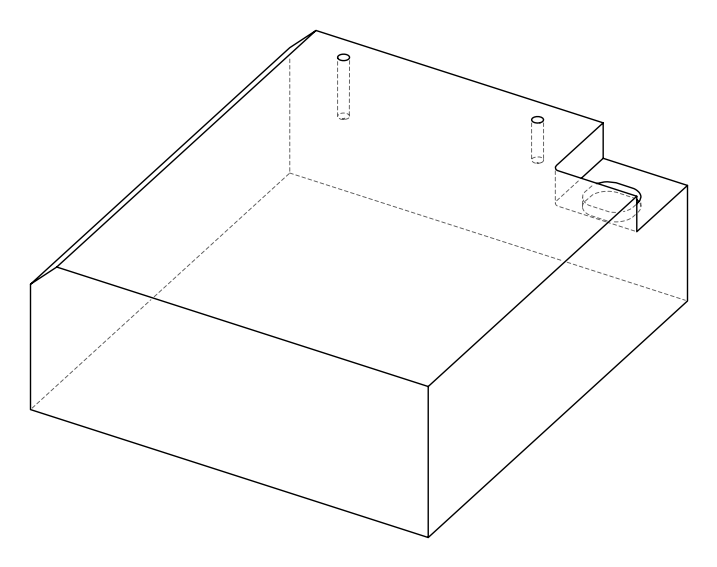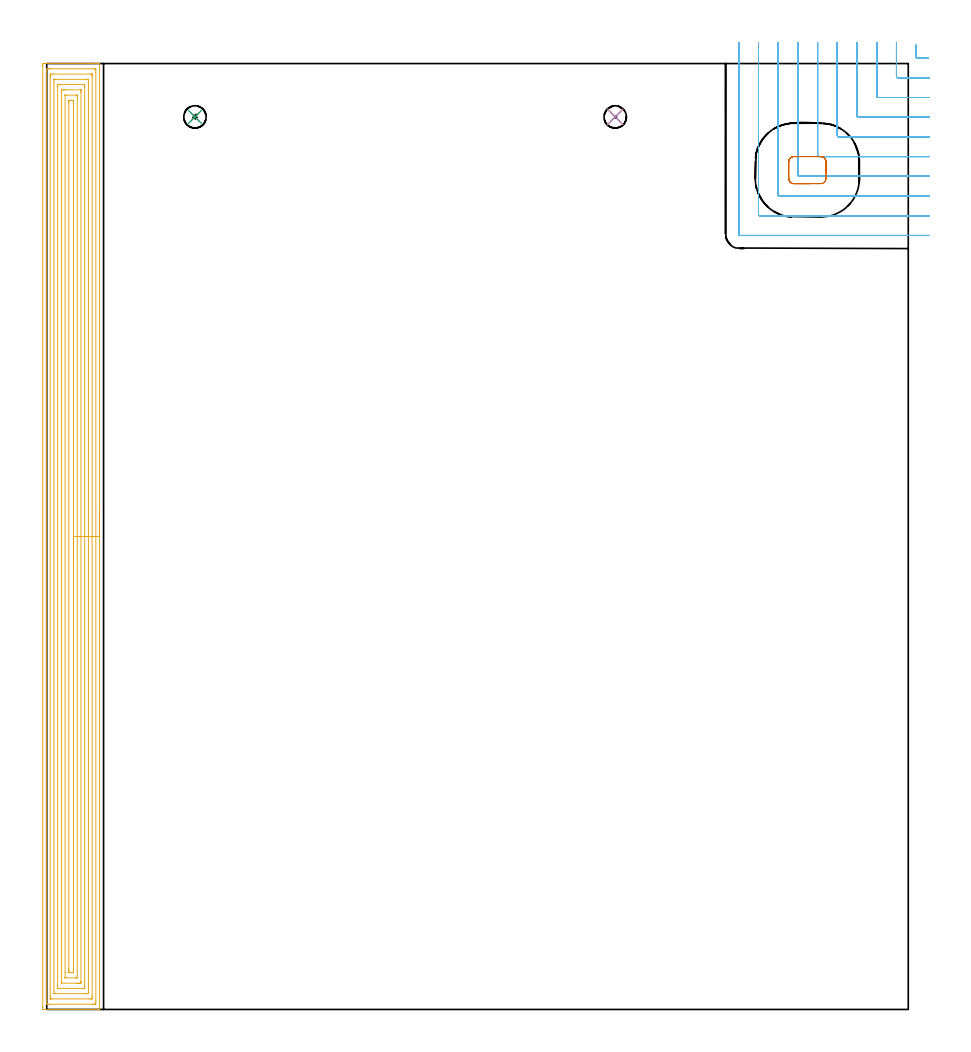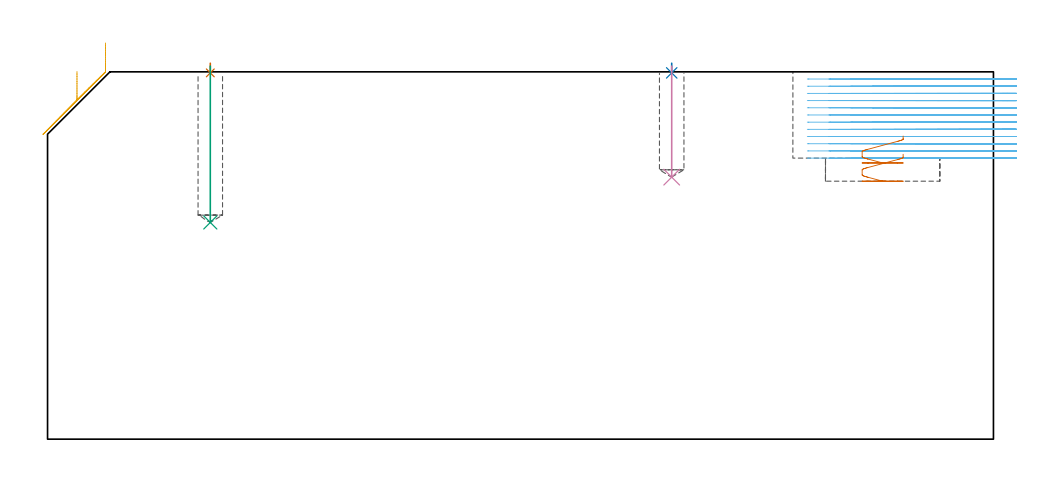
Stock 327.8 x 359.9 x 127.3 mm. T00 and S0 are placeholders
(PLAN: 7 operations, 4 tool changes, 45.8 min)
(1 SPOT_DRILL | STEP1POCKET | NXT0321_9005460120000 | 0.03 min | 0 mm3)
(2 SPOT_DRILL_1 | STEP1POCKET_1 | NXT0321_9005460120000 | 0.03 min | 0 mm3)
(3 DRILL_BLIND_HOLE_INTO_CENTER | STEP1POCKET | UGT0301_480 | 0.22 min | 2850 mm3)
(4 DRILL_BLIND_HOLE_INTO_CENTER_1 | STEP1POCKET_1 | UGT0301_480 | 0.16 min | 1964 mm3)
(5 AREA_MILL | FG_CHAMFER_SURFACE | UGT0205_001 | 23.37 min | 83961 mm3)
(6 MILL_CORNER_NOTCH_RECTANGULAR | CORNER_NOTCH_RECTANGULAR | NXT0201_013 | Follow Part, ap 2.5, ae 75% | 21.56 min | 146100 mm3)
(7 MILL_RECTANGULAR_POCKET | POCKET_RECTANGULAR_STRAIGHT | UGT0201_109 | Follow Part, ap 6.35, ae 75% | 0.48 min | 9828 mm3)
(TOOL NXT0321_9005460120000 | NC Spot Drill, 142deg, 12mm, Carbide, Uncoated | D12 PA142 FL30 Z2)
(TOOL UGT0301_480 | Carbide Drill 8.5 mm | D8.5 PA118 FL75 Z2)
(TOOL UGT0205_001 | Chamfer Mill 20 x 3 x 45 deg. | D20 FL50 Z2)
(TOOL NXT0201_013 | ENDMILL 10mm | D10 FL30 Z4)
(TOOL UGT0201_109 | End Mill 25.4 mm | D25.4 FL25 Z2)
(OP 1 SPOT_DRILL)
G17 G21 G94 G90
T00 M6
G54
G17 G0 G90 X56.4 Y339.6 S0 M3
G43 Z137.3 H0
G94 G81 G98 Z126.934 F250. R130.3
G80
M5
M2
(OP 2 SPOT_DRILL_1)
G17 G21 G94 G90
T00 M6
G54
G17 G0 G90 X216.3 Y339.6 S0 M3
G43 Z137.3 H0
G94 G81 G98 Z126.934 F250. R130.3
G80
M5
M2
(OP 3 DRILL_BLIND_HOLE_INTO_CENTER)
G17 G21 G94 G90
T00 M6
G54
G17 G0 G90 X56.4 Y339.6 S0 M3
G43 Z137.3 H0
G94 G81 G98 Z75.1 F250. R129.3
G80
M5
M2
(OP 4 DRILL_BLIND_HOLE_INTO_CENTER_1)
G17 G21 G94 G90
T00 M6
G54
G17 G0 G90 X216.3 Y339.6 S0 M3
G43 Z137.3 H0
G94 G81 G98 Z90.8 F250. R129.3
G80
M5
M2
(OP 5 AREA_MILL)
G17 G21 G94 G90
T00 M6
G54
G17 G0 G90 X20.1 Y189.95 S1061 M3
G43 Z137.3 H0
G94 G1 Y189.912 Z136.428 F250.
Y189.798 Z135.563
Y189.609 Z134.712
Y189.347 Z133.88
Y189.013 Z133.074
Y188.61 Z132.3
Y188.142 Z131.564
Y187.61 Z130.872
Y187.021 Z130.229
Y186.378 Z129.639
Y185.686 Z129.108
Y184.95 Z128.64
Y184.176 Z128.237
Y183.37 Z127.903
Y182.538 Z127.641
Y181.687 Z127.452
Y180.822 Z127.338
Y179.95 Z127.3
Y0.185
X20.097 Y0.01 Z127.288
X20.051 Y0.007 Z127.243
X19.63 Y0. Z126.83
X19.378 Z126.578
X18.642 Z125.838
X17.385 Z124.582
X15.973 Z123.169
X-0.932 Y0.001 Z106.265
X-1.157 Y0.003 Z106.041
X-1.492 Y0.008 Z105.706
X-1.494 Y0.067 Z105.704
X-1.499 Y0.632 Z105.701
X-1.5 Y1.203 Z105.7
Y358.944
X-1.499 Y359.268 Z105.701
X-1.494 Y359.833 Z105.704
X-1.492 Y359.892 Z105.706
X-0.932 Y359.896 Z106.265
X-0.303 Y359.9 Z106.894
X16.234 Z123.43
X18.642 Z125.838
X19.378 Z126.578
X19.631 Z126.83
X20.051 Y359.893 Z127.243
X20.097 Y359.89 Z127.288
X20.1 Y359.715 Z127.3
Y179.95
X18.686 Z125.886
Y3.272
X18.683 Y2.421 Z125.883
X18.681 Y2.382 Z125.881
X18.642 Y2.01 Z125.842
X18.169 Y2.003 Z125.369
X17.753 Y2.001 Z124.953
X17.282 Y2. Z124.482
X0.847 Y2.001 Z108.047
X0.373 Y2.003 Z107.573
X-0.042 Y2.01 Z107.158
X-0.081 Y2.421 Z107.119
X-0.083 Y2.462 Z107.117
X-0.086 Y3.315 Z107.114
Y356.628
X-0.083 Y357.479 Z107.117
X-0.081 Y357.518 Z107.119
X-0.042 Y357.89 Z107.158
X0.431 Y357.898 Z107.631
X0.847 Y357.899 Z108.047
X1.318 Y357.9 Z108.518
X17.753 Y357.899 Z124.953
X18.227 Y357.897 Z125.427
X18.642 Y357.89 Z125.842
X18.681 Y357.479 Z125.881
X18.683 Y357.438 Z125.883
X18.686 Y356.585 Z125.886
Y179.95
X17.271 Z124.471
Y5.104
X17.27 Y4.694 Z124.47
X17.267 Y4.21 Z124.467
X17.264 Y4.014 Z124.464
X17.067 Y4.004 Z124.267
X16.863 Y4.002 Z124.063
X16.182 Y4. Z123.382
X1.737 Y4.001 Z108.937
X1.529 Y4.003 Z108.729
X1.39 Y4.007 Z108.59
X1.343 Y4.01 Z108.543
X1.335 Y4.026 Z108.535
X1.333 Y4.073 Z108.533
X1.331 Y4.21 Z108.531
X1.329 Y4.62 Z108.529
X1.328 Y5.104 Z108.528
X1.329 Y354.796 Z108.529
X1.33 Y355.206 Z108.53
X1.333 Y355.691 Z108.533
X1.336 Y355.886 Z108.536
X1.533 Y355.896 Z108.733
X1.737 Y355.898 Z108.937
X2.418 Y355.9 Z109.618
X16.863 Y355.899 Z124.063
X17.071 Y355.897 Z124.271
X17.21 Y355.893 Z124.41
X17.257 Y355.89 Z124.457
X17.265 Y355.874 Z124.465
X17.267 Y355.827 Z124.467
X17.269 Y355.691 Z124.469
X17.271 Y355.28 Z124.471
Y354.796
Y179.95
X15.857 Z123.057
Y6.893
X15.853 Y6.119 Z123.053
X15.85 Y6.013 Z123.05
X15.749 Y6.009 Z122.949
X15.527 Y6.004 Z122.727
X15.083 Y6. Z122.283
X3.517 Z110.717
X3.072 Y6.003 Z110.272
X2.851 Y6.008 Z110.051
X2.75 Y6.013 Z109.95
X2.748 Y6.089 Z109.948
X2.743 Y6.776 Z109.943
Y353.007
X2.747 Y353.781 Z109.947
X2.75 Y353.887 Z109.95
X2.851 Y353.892 Z110.051
X3.073 Y353.897 Z110.273
X3.517 Y353.9 Z110.717
X15.083 Z122.283
X15.528 Y353.897 Z122.728
X15.749 Y353.892 Z122.949
X15.85 Y353.887 Z123.05
X15.852 Y353.811 Z123.052
X15.857 Y353.124 Z123.057
Y179.95
X14.443 Z121.643
Y8.681
X14.442 Y8.432 Z121.642
X14.439 Y8.18 Z121.639
X14.436 Y8.022 Z121.636
X14.363 Y8.01 Z121.563
X14.194 Y8.005 Z121.394
X13.981 Y8.001 Z121.181
X4.406 Z111.606
X4.191 Y8.003 Z111.391
X4.163 Y8.01 Z111.363
X4.161 Y8.015 Z111.361
X4.159 Y8.036 Z111.359
X4.157 Y8.681 Z111.357
Y8.932
Y351.219
X4.158 Y351.468 Z111.358
X4.161 Y351.72 Z111.361
X4.164 Y351.879 Z111.364
X4.237 Y351.89 Z111.437
X4.406 Y351.895 Z111.606
X4.619 Y351.899 Z111.819
X14.194 Z121.394
X14.409 Y351.897 Z121.609
X14.437 Y351.89 Z121.637
X14.439 Y351.885 Z121.639
X14.441 Y351.864 Z121.641
X14.443 Y351.219 Z121.643
Y350.968
Y179.95
X13.029 Z120.229
Y10.747
X13.027 Y10.47 Z120.227
X13.024 Y10.161 Z120.224
X13.022 Y10.016 Z120.222
X12.875 Y10.007 Z120.075
X12.414 Y10.002 Z119.614
X11.992 Y10. Z119.192
X11.524 Z118.724
X5.762 Y10.001 Z112.962
X5.599 Y10.008 Z112.799
X5.584 Y10.009 Z112.784
X5.578 Y10.023 Z112.778
X5.575 Y10.078 Z112.775
X5.572 Y10.192 Z112.772
X5.571 Y10.47 Z112.771
Y11.088
Y349.153
X5.573 Y349.43 Z112.773
X5.576 Y349.739 Z112.776
X5.578 Y349.884 Z112.778
X5.725 Y349.893 Z112.925
X6.186 Y349.898 Z113.386
X6.608 Y349.9 Z113.808
X7.076 Z114.276
X12.838 Y349.899 Z120.038
X13.001 Y349.893 Z120.201
X13.016 Y349.891 Z120.216
X13.022 Y349.877 Z120.222
X13.025 Y349.822 Z120.225
X13.028 Y349.708 Z120.228
X13.029 Y349.43 Z120.229
Y348.812
Y179.95
X11.615 Z118.815
X11.614 Y12.169 Z118.814
X11.611 Y12.078 Z118.811
X11.608 Y12.023 Z118.808
X11.587 Y12.01 Z118.787
X11.524 Y12.007 Z118.724
X10.892 Y12. Z118.092
X7.332 Y12.001 Z114.532
X7.076 Y12.007 Z114.276
X6.997 Y12.01 Z114.197
X6.989 Y12.168 Z114.189
X6.987 Y12.259 Z114.187
X6.985 Y14.047 Z114.185
X6.986 Y347.731 Z114.186
X6.989 Y347.823 Z114.189
X6.992 Y347.877 Z114.192
X7.013 Y347.89 Z114.213
X7.076 Y347.893 Z114.276
X7.708 Y347.9 Z114.908
X11.268 Y347.899 Z118.468
X11.524 Y347.893 Z118.724
X11.603 Y347.89 Z118.803
X11.611 Y347.732 Z118.811
X11.613 Y347.641 Z118.813
X11.614 Y347.551 Z118.814
X11.615 Y179.95 Z118.815
X10.2 Z117.4
Y14.942
X10.199 Y14.486 Z117.399
X10.193 Y14.047 Z117.393
X9.79 Y14.002 Z116.99
X9.745 Y14.001 Z116.945
X8.902 Z116.102
X8.855 Y14.004 Z116.055
X8.407 Y14.047 Z115.607
X8.401 Y14.504 Z115.601
X8.4 Y14.942 Z115.6
Y15.4
Y344.958
X8.401 Y345.415 Z115.601
X8.407 Y345.853 Z115.607
X8.81 Y345.898 Z116.01
X8.855 Y345.899 Z116.055
X9.698 Z116.898
X9.745 Y345.896 Z116.945
X10.193 Y345.853 Z117.393
X10.199 Y345.396 Z117.399
X10.2 Y344.958 Z117.4
Y344.5
Y179.95
Y179.078 Z117.438
Y178.214 Z117.552
Y177.362 Z117.741
Y176.53 Z118.004
Y175.724 Z118.337
Y174.95 Z118.74
Y174.214 Z119.209
Y173.522 Z119.74
Y172.879 Z120.329
Y172.29 Z120.973
Y171.759 Z121.665
Y171.29 Z122.4
Y170.887 Z123.174
Y170.553 Z123.98
Y170.291 Z124.812
Y170.102 Z125.664
Y169.988 Z126.529
Y169.95 Z127.4
G0 Z137.3
M5
M2
(OP 6 MILL_CORNER_NOTCH_RECTANGULAR)
G17 G21 G94 G90
T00 M6
G54
G17 G0 G90 X330.8 Y366.9 S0 M3
G43 Z137.3 H0
Z124.808
G94 G1 Y363.9 F250.
Y362.495
G3 X331.295 Y362. R0.5
G1 X332.338
X335.338
G0 Z137.3
X323.3 Y367.9
Z124.808
G1 Y364.9
Y354.995 F500.
G3 X323.795 Y354.5 R0.5
G1 X332.8
X335.8 F250.
G0 Z137.3
X315.8 Y367.9
Z124.808
G1 Y364.9
Y347.496 F500.
G3 X316.296 Y347. R0.5
G1 X332.8
X335.8 F250.
G0 Z137.3
X308.3 Y367.9
Z124.808
G1 Y364.9
Y339.996 F500.
G3 X308.796 Y339.5 R0.5
G1 X332.8
X335.8 F250.
G0 Z137.3
X300.8 Y367.9
Z124.808
G1 Y364.9
Y332.496 F500.
G3 X301.296 Y332. R0.5
G1 X332.8
X335.8 F250.
G0 Z137.3
X293.3 Y367.9
Z124.808
G1 Y364.9
Y324.996 F500.
G3 X293.796 Y324.5 R0.5
G1 X332.8
X335.8 F250.
G0 Z137.3
X285.8 Y367.9
Z124.808
G1 Y364.9
Y317.497 F500.
G3 X286.297 Y317. R0.5
G1 X332.8
X335.8 F250.
G0 Z137.3
X278.3 Y367.9
Z124.808
G1 Y364.9
Y309.997 F500.
G3 X278.797 Y309.5 R0.5
G1 X332.8
X335.8 F250.
G0 Z137.3
X270.8 Y367.9
Z124.808
G1 Y364.9
Y302.497 F500.
G3 X271.297 Y302. R0.5
G1 X332.8
X335.8 F250.
G0 Z137.3
X263.3 Y367.9
Z124.808
G1 Y364.9
Y294.997 F500.
G3 X263.797 Y294.5 R0.5
G1 X332.8
X335.8 F250.
G0 Z137.3
X330.8 Y366.9
Z122.317
G1 Y363.9
Y362.495
G3 X331.295 Y362. R0.5
G1 X332.338
X335.338
G0 Z137.3
X323.3 Y367.9
Z122.317
G1 Y364.9
Y354.995 F500.
G3 X323.795 Y354.5 R0.5
G1 X332.8
X335.8 F250.
G0 Z137.3
X315.8 Y367.9
Z122.317
G1 Y364.9
Y347.496 F500.
G3 X316.296 Y347. R0.5
G1 X332.8
X335.8 F250.
G0 Z137.3
X308.3 Y367.9
Z122.317
G1 Y364.9
Y339.996 F500.
G3 X308.796 Y339.5 R0.5
G1 X332.8
X335.8 F250.
G0 Z137.3
X300.8 Y367.9
Z122.317
G1 Y364.9
Y332.496 F500.
G3 X301.296 Y332. R0.5
G1 X332.8
X335.8 F250.
G0 Z137.3
X293.3 Y367.9
Z122.317
G1 Y364.9
Y324.996 F500.
G3 X293.796 Y324.5 R0.5
G1 X332.8
X335.8 F250.
G0 Z137.3
X285.8 Y367.9
Z122.317
G1 Y364.9
Y317.496 F500.
G3 X286.296 Y317. R0.5
G1 X332.8
X335.8 F250.
G0 Z137.3
X278.3 Y367.9
Z122.317
G1 Y364.9
Y309.997 F500.
G3 X278.797 Y309.5 R0.5
G1 X332.8
X335.8 F250.
G0 Z137.3
X270.8 Y367.9
Z122.317
G1 Y364.9
Y302.497 F500.
G3 X271.297 Y302. R0.5
G1 X332.8
X335.8 F250.
G0 Z137.3
X263.3 Y367.9
Z122.317
G1 Y364.9
Y294.997 F500.
G3 X263.797 Y294.5 R0.5
G1 X332.8
X335.8 F250.
G0 Z137.3
X330.8 Y366.9
Z119.825
G1 Y363.9
Y362.495
G3 X331.295 Y362. R0.5
G1 X332.338
X335.338
G0 Z137.3
X323.3 Y367.9
Z119.825
G1 Y364.9
Y354.995 F500.
G3 X323.795 Y354.5 R0.5
G1 X332.8
X335.8 F250.
G0 Z137.3
X315.8 Y367.9
Z119.825
G1 Y364.9
Y347.496 F500.
G3 X316.296 Y347. R0.5
G1 X332.8
X335.8 F250.
G0 Z137.3
X308.3 Y367.9
Z119.825
G1 Y364.9
Y339.996 F500.
G3 X308.796 Y339.5 R0.5
G1 X332.8
X335.8 F250.
G0 Z137.3
X300.8 Y367.9
Z119.825
G1 Y364.9
Y332.496 F500.
G3 X301.296 Y332. R0.5
G1 X332.8
X335.8 F250.
G0 Z137.3
X293.3 Y367.9
Z119.825
G1 Y364.9
Y324.996 F500.
G3 X293.796 Y324.5 R0.5
G1 X332.8
X335.8 F250.
G0 Z137.3
X285.8 Y367.9
Z119.825
G1 Y364.9
Y317.496 F500.
G3 X286.296 Y317. R0.5
G1 X332.8
X335.8 F250.
G0 Z137.3
X278.3 Y367.9
Z119.825
G1 Y364.9
Y309.997 F500.
G3 X278.797 Y309.5 R0.5
G1 X332.8
X335.8 F250.
G0 Z137.3
X270.8 Y367.9
Z119.825
G1 Y364.9
Y302.497 F500.
G3 X271.297 Y302. R0.5
G1 X332.8
X335.8 F250.
G0 Z137.3
X263.3 Y367.9
Z119.825
G1 Y364.9
Y294.997 F500.
G3 X263.797 Y294.5 R0.5
G1 X332.8
X335.8 F250.
G0 Z137.3
X330.8 Y366.9
Z117.333
G1 Y363.9
Y362.495
G3 X331.295 Y362. R0.5
G1 X332.338
X335.338
G0 Z137.3
X323.3 Y367.9
Z117.333
G1 Y364.9
Y354.995 F500.
G3 X323.795 Y354.5 R0.5
G1 X332.8
X335.8 F250.
G0 Z137.3
X315.8 Y367.9
Z117.333
G1 Y364.9
Y347.496 F500.
G3 X316.296 Y347. R0.5
G1 X332.8
X335.8 F250.
G0 Z137.3
X308.3 Y367.9
Z117.333
G1 Y364.9
Y339.996 F500.
G3 X308.796 Y339.5 R0.5
G1 X332.8
X335.8 F250.
G0 Z137.3
X300.8 Y367.9
Z117.333
G1 Y364.9
Y332.496 F500.
G3 X301.296 Y332. R0.5
G1 X332.8
X335.8 F250.
G0 Z137.3
X293.3 Y367.9
Z117.333
G1 Y364.9
Y324.996 F500.
G3 X293.796 Y324.5 R0.5
G1 X332.8
X335.8 F250.
G0 Z137.3
X285.8 Y367.9
Z117.333
G1 Y364.9
Y317.496 F500.
G3 X286.296 Y317. R0.5
G1 X332.8
X335.8 F250.
G0 Z137.3
X278.3 Y367.9
Z117.333
G1 Y364.9
Y309.997 F500.
G3 X278.797 Y309.5 R0.5
G1 X332.8
X335.8 F250.
G0 Z137.3
X270.8 Y367.9
Z117.333
G1 Y364.9
Y302.497 F500.
G3 X271.297 Y302. R0.5
G1 X332.8
X335.8 F250.
G0 Z137.3
X263.3 Y367.9
Z117.333
G1 Y364.9
Y294.997 F500.
G3 X263.797 Y294.5 R0.5
G1 X332.8
X335.8 F250.
G0 Z137.3
X330.8 Y366.9
Z114.842
G1 Y363.9
Y362.495
G3 X331.295 Y362. R0.5
G1 X332.338
X335.338
G0 Z137.3
X323.3 Y367.9
Z114.842
G1 Y364.9
Y354.995 F500.
G3 X323.795 Y354.5 R0.5
G1 X332.8
X335.8 F250.
G0 Z137.3
X315.8 Y367.9
Z114.842
G1 Y364.9
Y347.496 F500.
G3 X316.296 Y347. R0.5
G1 X332.8
X335.8 F250.
G0 Z137.3
X308.3 Y367.9
Z114.842
G1 Y364.9
Y339.996 F500.
G3 X308.796 Y339.5 R0.5
G1 X332.8
X335.8 F250.
G0 Z137.3
X300.8 Y367.9
Z114.842
G1 Y364.9
Y332.496 F500.
G3 X301.296 Y332. R0.5
G1 X332.8
X335.8 F250.
G0 Z137.3
X293.3 Y367.9
Z114.842
G1 Y364.9
Y324.996 F500.
G3 X293.796 Y324.5 R0.5
G1 X332.8
X335.8 F250.
G0 Z137.3
X285.8 Y367.9
Z114.842
G1 Y364.9
Y317.496 F500.
G3 X286.296 Y317. R0.5
G1 X332.8
X335.8 F250.
G0 Z137.3
X278.3 Y367.9
Z114.842
G1 Y364.9
Y309.997 F500.
G3 X278.797 Y309.5 R0.5
G1 X332.8
X335.8 F250.
G0 Z137.3
X270.8 Y367.9
Z114.842
G1 Y364.9
Y302.497 F500.
G3 X271.297 Y302. R0.5
G1 X332.8
X335.8 F250.
G0 Z137.3
X263.3 Y367.9
Z114.842
G1 Y364.9
Y294.997 F500.
G3 X263.797 Y294.5 R0.5
G1 X332.8
X335.8 F250.
G0 Z137.3
X330.8 Y366.9
Z112.35
G1 Y363.9
Y362.495
G3 X331.295 Y362. R0.5
G1 X332.338
X335.338
G0 Z137.3
X323.3 Y367.9
Z112.35
G1 Y364.9
Y354.995 F500.
G3 X323.795 Y354.5 R0.5
G1 X332.8
X335.8 F250.
G0 Z137.3
X315.8 Y367.9
Z112.35
G1 Y364.9
Y347.496 F500.
G3 X316.296 Y347. R0.5
G1 X332.8
X335.8 F250.
G0 Z137.3
X308.3 Y367.9
Z112.35
G1 Y364.9
Y339.996 F500.
G3 X308.796 Y339.5 R0.5
G1 X332.8
X335.8 F250.
G0 Z137.3
X300.8 Y367.9
Z112.35
G1 Y364.9
Y332.496 F500.
G3 X301.296 Y332. R0.5
G1 X332.8
X335.8 F250.
G0 Z137.3
X293.3 Y367.9
Z112.35
G1 Y364.9
Y324.996 F500.
G3 X293.796 Y324.5 R0.5
G1 X332.8
X335.8 F250.
G0 Z137.3
X285.8 Y367.9
Z112.35
G1 Y364.9
Y317.497 F500.
G3 X286.297 Y317. R0.5
G1 X332.8
X335.8 F250.
G0 Z137.3
X278.3 Y367.9
Z112.35
G1 Y364.9
Y309.997 F500.
G3 X278.797 Y309.5 R0.5
G1 X332.8
X335.8 F250.
G0 Z137.3
X270.8 Y367.9
Z112.35
G1 Y364.9
Y302.497 F500.
G3 X271.297 Y302. R0.5
G1 X332.8
X335.8 F250.
G0 Z137.3
X263.3 Y367.9
Z112.35
G1 Y364.9
Y294.997 F500.
G3 X263.797 Y294.5 R0.5
G1 X332.8
X335.8 F250.
G0 Z137.3
X330.8 Y366.9
Z109.858
G1 Y363.9
Y362.495
G3 X331.295 Y362. R0.5
G1 X332.338
X335.338
G0 Z137.3
X323.3 Y367.9
Z109.858
G1 Y364.9
Y354.995 F500.
G3 X323.795 Y354.5 R0.5
G1 X332.8
X335.8 F250.
G0 Z137.3
X315.8 Y367.9
Z109.858
G1 Y364.9
Y347.496 F500.
G3 X316.296 Y347. R0.5
G1 X332.8
X335.8 F250.
G0 Z137.3
X308.3 Y367.9
Z109.858
G1 Y364.9
Y339.996 F500.
G3 X308.796 Y339.5 R0.5
G1 X332.8
X335.8 F250.
G0 Z137.3
X300.8 Y367.9
Z109.858
G1 Y364.9
Y332.496 F500.
G3 X301.296 Y332. R0.5
G1 X332.8
X335.8 F250.
G0 Z137.3
X293.3 Y367.9
Z109.858
G1 Y364.9
Y324.996 F500.
G3 X293.796 Y324.5 R0.5
G1 X332.8
X335.8 F250.
G0 Z137.3
X285.8 Y367.9
Z109.858
G1 Y364.9
Y317.497 F500.
G3 X286.297 Y317. R0.5
G1 X332.8
X335.8 F250.
G0 Z137.3
X278.3 Y367.9
Z109.858
G1 Y364.9
Y309.997 F500.
G3 X278.797 Y309.5 R0.5
G1 X332.8
X335.8 F250.
G0 Z137.3
X270.8 Y367.9
Z109.858
G1 Y364.9
Y302.497 F500.
G3 X271.297 Y302. R0.5
G1 X332.8
X335.8 F250.
G0 Z137.3
X263.3 Y367.9
Z109.858
G1 Y364.9
Y294.997 F500.
G3 X263.797 Y294.5 R0.5
G1 X332.8
X335.8 F250.
G0 Z137.3
X330.8 Y366.9
Z107.367
G1 Y363.9
Y362.495
G3 X331.295 Y362. R0.5
G1 X332.338
X335.338
G0 Z137.3
X323.3 Y367.9
Z107.367
G1 Y364.9
Y354.995 F500.
G3 X323.795 Y354.5 R0.5
G1 X332.8
X335.8 F250.
G0 Z137.3
X315.8 Y367.9
Z107.367
G1 Y364.9
Y347.496 F500.
G3 X316.296 Y347. R0.5
G1 X332.8
X335.8 F250.
G0 Z137.3
X308.3 Y367.9
Z107.367
G1 Y364.9
Y339.996 F500.
G3 X308.796 Y339.5 R0.5
G1 X332.8
X335.8 F250.
G0 Z137.3
X300.8 Y367.9
Z107.367
G1 Y364.9
Y332.496 F500.
G3 X301.296 Y332. R0.5
G1 X332.8
X335.8 F250.
G0 Z137.3
X293.3 Y367.9
Z107.367
G1 Y364.9
Y324.996 F500.
G3 X293.796 Y324.5 R0.5
G1 X332.8
X335.8 F250.
G0 Z137.3
X285.8 Y367.9
Z107.367
G1 Y364.9
Y317.497 F500.
G3 X286.297 Y317. R0.5
G1 X332.8
X335.8 F250.
G0 Z137.3
X278.3 Y367.9
Z107.367
G1 Y364.9
Y309.997 F500.
G3 X278.797 Y309.5 R0.5
G1 X332.8
X335.8 F250.
G0 Z137.3
X270.8 Y367.9
Z107.367
G1 Y364.9
Y302.497 F500.
G3 X271.297 Y302. R0.5
G1 X332.8
X335.8 F250.
G0 Z137.3
X263.3 Y367.9
Z107.367
G1 Y364.9
Y294.997 F500.
G3 X263.797 Y294.5 R0.5
G1 X332.8
X335.8 F250.
G0 Z137.3
X330.8 Y366.9
Z104.875
G1 Y363.9
Y362.495
G3 X331.295 Y362. R0.5
G1 X332.338
X335.338
G0 Z137.3
X323.3 Y367.9
Z104.875
G1 Y364.9
Y354.995 F500.
G3 X323.795 Y354.5 R0.5
G1 X332.8
X335.8 F250.
G0 Z137.3
X315.8 Y367.9
Z104.875
G1 Y364.9
Y347.496 F500.
G3 X316.296 Y347. R0.5
G1 X332.8
X335.8 F250.
G0 Z137.3
X308.3 Y367.9
Z104.875
G1 Y364.9
Y339.996 F500.
G3 X308.796 Y339.5 R0.5
G1 X332.8
X335.8 F250.
G0 Z137.3
X300.8 Y367.9
Z104.875
G1 Y364.9
Y332.496 F500.
G3 X301.296 Y332. R0.5
G1 X332.8
X335.8 F250.
G0 Z137.3
X293.3 Y367.9
Z104.875
G1 Y364.9
Y324.996 F500.
G3 X293.796 Y324.5 R0.5
G1 X332.8
X335.8 F250.
G0 Z137.3
X285.8 Y367.9
Z104.875
G1 Y364.9
Y317.496 F500.
G3 X286.296 Y317. R0.5
G1 X332.8
X335.8 F250.
G0 Z137.3
X278.3 Y367.9
Z104.875
G1 Y364.9
Y309.997 F500.
G3 X278.797 Y309.5 R0.5
G1 X332.8
X335.8 F250.
G0 Z137.3
X270.8 Y367.9
Z104.875
G1 Y364.9
Y302.497 F500.
G3 X271.297 Y302. R0.5
G1 X332.8
X335.8 F250.
G0 Z137.3
X263.3 Y367.9
Z104.875
G1 Y364.9
Y294.997 F500.
G3 X263.797 Y294.5 R0.5
G1 X332.8
X335.8 F250.
G0 Z137.3
X330.8 Y366.9
Z102.383
G1 Y363.9
Y362.495
G3 X331.295 Y362. R0.5
G1 X332.338
X335.338
G0 Z137.3
X323.3 Y367.9
Z102.383
G1 Y364.9
Y354.995 F500.
G3 X323.795 Y354.5 R0.5
G1 X332.8
X335.8 F250.
G0 Z137.3
X315.8 Y367.9
Z102.383
G1 Y364.9
Y347.496 F500.
G3 X316.296 Y347. R0.5
G1 X332.8
X335.8 F250.
G0 Z137.3
X308.3 Y367.9
Z102.383
G1 Y364.9
Y339.996 F500.
G3 X308.796 Y339.5 R0.5
G1 X332.8
X335.8 F250.
G0 Z137.3
X300.8 Y367.9
Z102.383
G1 Y364.9
Y332.496 F500.
G3 X301.296 Y332. R0.5
G1 X332.8
X335.8 F250.
G0 Z137.3
X293.3 Y367.9
Z102.383
G1 Y364.9
Y324.996 F500.
G3 X293.796 Y324.5 R0.5
G1 X332.8
X335.8 F250.
G0 Z137.3
X285.8 Y367.9
Z102.383
G1 Y364.9
Y317.496 F500.
G3 X286.296 Y317. R0.5
G1 X332.8
X335.8 F250.
G0 Z137.3
X278.3 Y367.9
Z102.383
G1 Y364.9
Y309.997 F500.
G3 X278.797 Y309.5 R0.5
G1 X332.8
X335.8 F250.
G0 Z137.3
X270.8 Y367.9
Z102.383
G1 Y364.9
Y302.497 F500.
G3 X271.297 Y302. R0.5
G1 X332.8
X335.8 F250.
G0 Z137.3
X263.3 Y367.9
Z102.383
G1 Y364.9
Y294.997 F500.
G3 X263.797 Y294.5 R0.5
G1 X332.8
X335.8 F250.
G0 Z137.3
X330.8 Y366.9
Z99.892
G1 Y363.9
Y362.495
G3 X331.295 Y362. R0.5
G1 X332.338
X335.338
G0 Z137.3
X323.3 Y367.9
Z99.892
G1 Y364.9
Y354.995 F500.
G3 X323.795 Y354.5 R0.5
G1 X332.8
X335.8 F250.
G0 Z137.3
X315.8 Y367.9
Z99.892
G1 Y364.9
Y347.496 F500.
G3 X316.296 Y347. R0.5
G1 X332.8
X335.8 F250.
G0 Z137.3
X308.3 Y367.9
Z99.892
G1 Y364.9
Y339.996 F500.
G3 X308.796 Y339.5 R0.5
G1 X332.8
X335.8 F250.
G0 Z137.3
X300.8 Y367.9
Z99.892
G1 Y364.9
Y332.496 F500.
G3 X301.296 Y332. R0.5
G1 X332.8
X335.8 F250.
G0 Z137.3
X293.3 Y367.9
Z99.892
G1 Y364.9
Y324.996 F500.
G3 X293.796 Y324.5 R0.5
G1 X332.8
X335.8 F250.
G0 Z137.3
X285.8 Y367.9
Z99.892
G1 Y364.9
Y317.496 F500.
G3 X286.296 Y317. R0.5
G1 X332.8
X335.8 F250.
G0 Z137.3
X278.3 Y367.9
Z99.892
G1 Y364.9
Y309.997 F500.
G3 X278.797 Y309.5 R0.5
G1 X332.8
X335.8 F250.
G0 Z137.3
X270.8 Y367.9
Z99.892
G1 Y364.9
Y302.497 F500.
G3 X271.297 Y302. R0.5
G1 X332.8
X335.8 F250.
G0 Z137.3
X263.3 Y367.9
Z99.892
G1 Y364.9
Y294.997 F500.
G3 X263.797 Y294.5 R0.5
G1 X332.8
X335.8 F250.
G0 Z137.3
X330.8 Y366.9
Z97.4
G1 Y363.9
Y362.495
G3 X331.295 Y362. R0.5
G1 X332.338
X335.338
G0 Z137.3
X323.3 Y367.9
Z97.4
G1 Y364.9
Y354.995 F500.
G3 X323.795 Y354.5 R0.5
G1 X332.8
X335.8 F250.
G0 Z137.3
X315.8 Y367.9
Z97.4
G1 Y364.9
Y347.496 F500.
G3 X316.296 Y347. R0.5
G1 X332.8
X335.8 F250.
G0 Z137.3
X308.3 Y367.9
Z97.4
G1 Y364.9
Y339.996 F500.
G3 X308.796 Y339.5 R0.5
G1 X332.8
X335.8 F250.
G0 Z137.3
X300.8 Y367.9
Z97.4
G1 Y364.9
Y332.496 F500.
G3 X301.296 Y332. R0.5
G1 X332.8
X335.8 F250.
G0 Z137.3
X293.3 Y367.9
Z97.4
G1 Y364.9
Y324.996 F500.
G3 X293.796 Y324.5 R0.5
G1 X332.8
X335.8 F250.
G0 Z137.3
X285.8 Y367.9
Z97.4
G1 Y364.9
Y317.496 F500.
G3 X286.296 Y317. R0.5
G1 X332.8
X335.8 F250.
G0 Z137.3
X278.3 Y367.9
Z97.4
G1 Y364.9
Y309.997 F500.
G3 X278.797 Y309.5 R0.5
G1 X332.8
X335.8 F250.
G0 Z137.3
X270.8 Y367.9
Z97.4
G1 Y364.9
Y302.497 F500.
G3 X271.297 Y302. R0.5
G1 X332.8
X335.8 F250.
G0 Z137.3
X263.3 Y367.9
Z97.4
G1 Y364.9
Y294.997 F500.
G3 X263.797 Y294.5 R0.5
G1 X332.8
X335.8 F250.
G0 Z137.3
M5
M2
(OP 7 MILL_RECTANGULAR_POCKET)
G17 G21 G94 G90
T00 M6
G54
G17 G0 G90 X296.5 Y318.766 S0 M3
G43 Z137.3 H0
Z105.033
G94 G1 Y322.5 Z104.033 F250.
Y322.642 Z103.995
X296.443 Y322.995 Z103.899
X296.324 Y323.332 Z103.803
X296.147 Y323.643 Z103.707
X295.918 Y323.918 Z103.611
X295.643 Y324.147 Z103.515
X295.332 Y324.324 Z103.42
X294.995 Y324.443 Z103.324
X294.642 Y324.5 Z103.228
X284.158 Z100.419
X283.805 Y324.443 Z100.323
X283.468 Y324.324 Z100.227
X283.157 Y324.147 Z100.131
X282.882 Y323.918 Z100.035
X282.653 Y323.643 Z99.94
X282.476 Y323.332 Z99.844
X282.357 Y322.995 Z99.748
X282.3 Y322.642 Z99.652
Y316.058 Z97.888
X282.357 Y315.705 Z97.792
X282.476 Y315.368 Z97.696
X282.653 Y315.057 Z97.6
X282.882 Y314.782 Z97.505
X283.157 Y314.553 Z97.409
X283.468 Y314.376 Z97.313
X283.805 Y314.257 Z97.217
X284.158 Y314.2 Z97.121
X284.3 Z97.083
X289.4 Z95.717
X294.5 F500.
G3 X296.5 Y316.2 R2.
G1 Y322.5
G3 X294.5 Y324.5 R2.
G1 X284.3
G3 X282.3 Y322.5 R2.
G1 Y316.2
G3 X284.3 Y314.2 R2.
G1 X289.4
X290.4
G0 X296.5 Y318.766 Z98.717
G1 Y322.5 Z97.716 F250.
Y322.642 Z97.678
X296.443 Y322.995 Z97.582
X296.324 Y323.332 Z97.486
X296.147 Y323.643 Z97.391
X295.918 Y323.918 Z97.295
X295.643 Y324.147 Z97.199
X295.332 Y324.324 Z97.103
X294.995 Y324.443 Z97.007
X294.642 Y324.5 Z96.911
X284.158 Z94.102
X283.805 Y324.443 Z94.006
X283.468 Y324.324 Z93.911
X283.157 Y324.147 Z93.815
X282.882 Y323.918 Z93.719
X282.653 Y323.643 Z93.623
X282.476 Y323.332 Z93.527
X282.357 Y322.995 Z93.431
X282.3 Y322.642 Z93.335
Y316.058 Z91.571
X282.357 Y315.705 Z91.476
X282.476 Y315.368 Z91.38
X282.653 Y315.057 Z91.284
X282.882 Y314.782 Z91.188
X283.157 Y314.553 Z91.092
X283.468 Y314.376 Z90.996
X283.805 Y314.257 Z90.9
X284.158 Y314.2 Z90.804
X284.3 Z90.767
X289.4 Z89.4
X294.5 F500.
G3 X296.5 Y316.2 R2.
G1 Y322.5
G3 X294.5 Y324.5 R2.
G1 X284.3
G3 X282.3 Y322.5 R2.
G1 Y316.2
G3 X284.3 Y314.2 R2.
G1 X289.4
X290.4
G0 Z137.3
M5
M2
